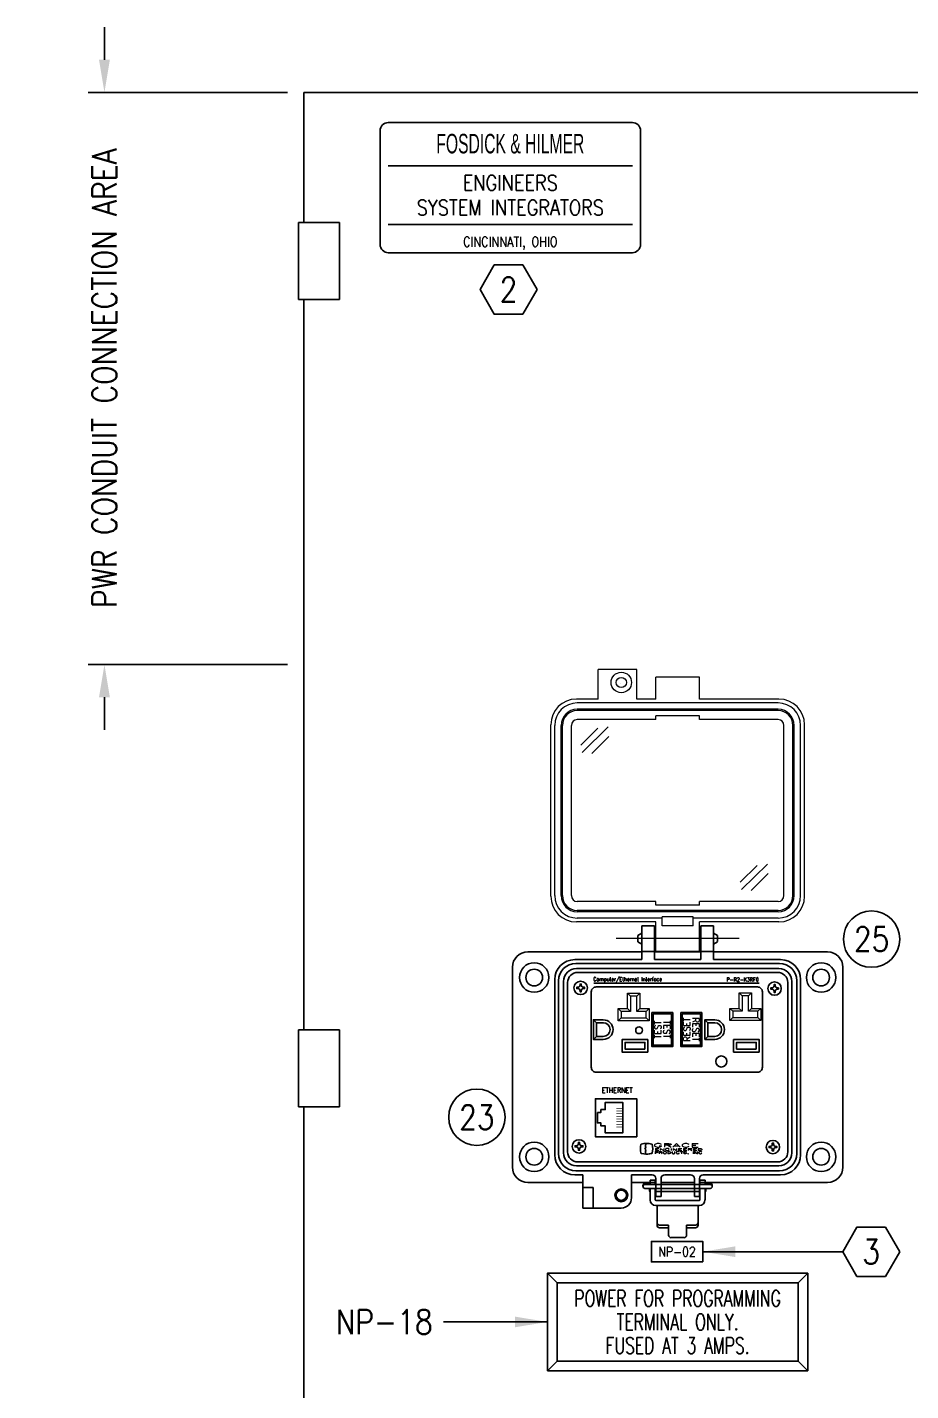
# Model space of a CAD drawing. Header units: inches. Extents: x -4 to 280, y -9 to 35.
# Drawn here: x -4.25 to 9.33, y 10.05 to 31 of the extents above; entities that cross this region are included whole.
import ezdxf
from ezdxf.enums import TextEntityAlignment as Align

# ---------------------------------------------------------------- set-up
doc = ezdxf.new("R2010")
doc.units = ezdxf.units.IN
doc.header["$LTSCALE"] = 0.5
doc.header["$MEASUREMENT"] = 0
doc.linetypes.add('SLDSECTION0', pattern=[10.16, 6.35, -1.27, 1.27, -1.27])
doc.layers.get('Defpoints').update_dxf_attribs({"color": 252})
for name, color, linetype in [('0 @ 4', 7, 'Continuous'), ('E-POWR-IDEN', 11, 'Continuous'), ('MODEL', 7, 'Continuous'), ('PITEM', 20, 'Continuous')]:
    doc.layers.add(name, color=color, linetype=linetype)
for name, color, linetype, lineweight in [('1尺寸线', 5, 'Continuous', 15), ('G-Anno-Std-Note', 151, 'Continuous', 25), ('G-Anno-Std-Note @ 4', 151, 'Continuous', 25), ('图层2', 1, 'SLDSECTION0', 9), ('粗实线', 7, 'Continuous', 30)]:
    doc.layers.add(name, color=color, linetype=linetype, lineweight=lineweight)
doc.styles.add('BASE-TXT1', font='romans.shx', dxfattribs={"width": 0.9})
doc.styles.add('BASE-TXT2', font='romand.shx')
doc.styles.add('BOLD', font='bgothl.ttf', dxfattribs={"width": 0.85, "height": 0.375})
doc.styles.add('Note', font='romans.shx', dxfattribs={"width": 0.75})
doc.styles.add('RomanS', font='romans.shx', dxfattribs={"width": 0.85})
doc.dimstyles.new('FH_Arrow_Leader', dxfattribs={"dimscale": 96, "dimtxt": 0.09375, "dimasz": 0.125, "dimexe": 0.0625, "dimexo": 0.0625, "dimgap": 0.09, "dimtad": 0, "dimtih": 1, "dimtoh": 1, "dimdec": 4, "dimzin": 0, "dimdsep": 46, "dimlunit": 4, "dimtxsty": 'RomanS', "dimcen": 0.09, "dimadec": 0, "dimazin": 0, "dimtfac": 1, "dimtdec": 4, "dimtofl": 0, "dimtmove": 0, "dimatfit": 3, "dimfxl": 1, "dimtolj": 1, "dimtzin": 0, "dimarcsym": 0})

# ---------------------------------------------------------------- blocks, each defined once
blk = doc.blocks.new('FHPLATE')
at = {"lineweight": -2}
for p, q in [((574.914, -355.215), (578.664, -355.215)), ((574.914, -356.116), (578.664, -356.116))]:
    blk.add_line(p, q, dxfattribs=at)
blk.add_lwpolyline([(574.914, -356.551), (578.664, -356.551, 0.414214), (578.789, -356.426), (578.789, -354.676, 0.414214), (578.664, -354.551), (574.914, -354.551, 0.414214), (574.789, -354.676), (574.789, -356.426, 0.414214)], format="xyb", close=True, dxfattribs=at)
for s, height, style, width, p in [('FOSDICK & HILMER', 0.3, 'BOLD', 0.6, (576.789, -355.025)), ('ENGINEERS', 0.2344, 'RomanS', 0.85, (576.789, -355.595)), ('SYSTEM INTEGRATORS', 0.23438, 'RomanS', 0.85, (576.789, -355.975)), ('CINCINNATI, OHIO', 0.15, 'RomanS', 0.85, (576.789, -356.459))]:
    blk.add_text(s, height=height, dxfattribs=dict(at, style=style, width=width)).set_placement(p, align=Align.CENTER)
blk = doc.blocks.new('*D224')
at = {"color": 0, "lineweight": -2, "transparency": 16777216}
for p, q in [((-3.062, 30.5), (-3.062, 31)), ((-0.25, 30), (-3.312, 30)), ((-0.25, 21.206), (-3.312, 21.206)), ((-3.062, 20.706), (-3.062, 20.206))]:
    blk.add_line(p, q, dxfattribs=at)
at = {"color": 0, "transparency": 16777216}
for points in [[(-3.145, 30.5), (-2.978, 30.5), (-3.062, 30)], [(-3.145, 20.706), (-2.978, 20.706), (-3.062, 21.206)]]:
    blk.add_solid(points, dxfattribs=at)
at = {"layer": 'Defpoints', "color": 0, "transparency": 16777216}
for p in [(0, 30), (-3.062, 21.206), (0, 21.206)]:
    blk.add_point(p, dxfattribs=at)
at = {"color": 0, "transparency": 16777216, "insert": (-3.062, 25.607), "char_height": 0.375, "attachment_point": 5, "rotation": 90, "style": 'RomanS'}
blk.add_mtext('\\A1;PWR CONDUIT CONNECTION AREA', dxfattribs=at)
blk = doc.blocks.new('A$C15D37D93')
blk.add_lwpolyline([(0.061, 0.094), (0.044, 0.094), (0.044, 0.113), (0.061, 0.113, 0.414214), (0.094, 0.146), (0.094, 0.163), (0.113, 0.163), (0.113, 0.146, 0.414214), (0.146, 0.113), (0.163, 0.113), (0.163, 0.094), (0.146, 0.094, 0.414214), (0.113, 0.061), (0.113, 0.044), (0.094, 0.044), (0.094, 0.061, 0.414214)], format="xyb", close=True)
blk.add_circle((0.103, 0.103), 0.103)
blk = doc.blocks.new('A$C0DB46194')
blk.add_blockref('A$C15D37D93', (0, 0))
blk = doc.blocks.new('A$C08201885')
for name, p in [('A$C15D37D93', (0.026, 2.436)), ('A$C0DB46194', (0, 0))]:
    blk.add_blockref(name, p)
blk = doc.blocks.new('A$C188F6D9C')
for p, q in [((0, 0.127), (0.26, 0.386)), ((0.023, 0.014), (0.419, 0.406)), ((0.171, 0), (0.431, 0.26))]:
    blk.add_line(p, q)
blk = doc.blocks.new('A$C60DB444B')
blk.add_blockref('A$C188F6D9C', (0, 0))
blk = doc.blocks.new('A$C53D7229D')
blk.add_blockref('A$C60DB444B', (0, 0))
blk = doc.blocks.new('A$C0B4924B4')
at = {"color": 7, "linetype": 'Continuous'}
for p, q in [((-117.38, 44.51), (-106.78, 44.51)), ((-117.38, 44.51), (-116.38, 43.51)), ((-117.38, 40.31), (-117.38, 44.51)), ((-107.78, 43.51), (-116.38, 43.51)), ((-116.38, 43.51), (-116.38, 41.31)), ((-107.78, 43.51), (-106.78, 44.51)), ((-107.78, 41.31), (-107.78, 43.51)), ((-106.78, 44.51), (-106.78, 40.31)), ((-117.38, 40.31), (-116.38, 41.31)), ((-114.17, 40.31), (-117.38, 40.31)), ((-116.38, 41.31), (-113.17, 41.31)), ((-114.17, 35), (-114.17, 40.31)), ((-113.17, 41.31), (-113.17, 36)), ((-110.97, 36), (-110.97, 41.31)), ((-110.97, 41.31), (-107.78, 41.31)), ((-109.97, 40.31), (-109.97, 35)), ((-106.78, 40.31), (-109.97, 40.31)), ((-107.78, 41.31), (-106.78, 40.31)), ((-113.17, 36), (-114.17, 35)), ((-109.97, 35), (-114.17, 35)), ((-113.17, 36), (-110.97, 36)), ((-110.97, 36), (-109.97, 35))]:
    blk.add_line(p, q, dxfattribs=at)
at = {"color": 7}
for p, q in [((-114.17, 40.31), (-113.17, 41.31)), ((-110.97, 41.31), (-109.97, 40.31))]:
    blk.add_line(p, q, dxfattribs=at)
blk = doc.blocks.new('ProgrmgPort_Graceport-R2-K3RF0-(OPEN LID)')
at = {"color": 7, "linetype": 'Continuous'}
for p, q in [((-0.551, 3.944), (-0.354, 3.944)), ((-0.551, 3.747), (-0.551, 3.944)), ((-0.354, 3.944), (-0.354, 3.747)), ((0.354, 3.944), (0.551, 3.944)), ((0.354, 3.747), (0.354, 3.944)), ((0.551, 3.944), (0.551, 3.747)), ((-0.551, 3.55), (-0.551, 3.747)), ((-0.354, 3.747), (-0.354, 3.55)), ((0.354, 3.55), (0.354, 3.747)), ((0.551, 3.747), (0.551, 3.55)), ((-0.551, 3.542), (-2.303, 3.542)), ((-0.551, 3.424), (-1.582, 3.424)), ((1.563, 3.365), (-1.563, 3.365)), ((-0.354, 3.55), (-0.551, 3.55)), ((-0.551, 3.472), (-0.551, 3.55)), ((-0.551, 3.472), (-0.551, 3.424)), ((-0.354, 3.55), (-0.354, 3.472)), ((0.354, 3.542), (-0.354, 3.542)), ((-0.354, 3.472), (-0.354, 3.424)), ((0.354, 3.424), (-0.354, 3.424)), ((0.551, 3.55), (0.354, 3.55)), ((0.354, 3.472), (0.354, 3.55)), ((0.354, 3.472), (0.354, 3.424)), ((0.551, 3.55), (0.551, 3.472)), ((2.303, 3.542), (0.551, 3.542)), ((0.551, 3.472), (0.551, 3.424)), ((1.582, 3.424), (0.551, 3.424)), ((-2.539, 3.306), (-2.539, 0.236)), ((1.555, 3.287), (-1.555, 3.287)), ((1.535, 3.228), (-1.535, 3.228)), ((2.539, 0.236), (2.539, 3.306)), ((-1.889, 3.117), (-1.889, 0.425)), ((-1.83, 3.098), (-1.83, 0.445)), ((-1.752, 3.09), (-1.752, 0.453)), ((-1.692, 3.07), (-1.692, 0.472)), ((1.692, 0.472), (1.692, 3.07)), ((1.752, 0.453), (1.752, 3.09)), ((1.83, 0.445), (1.83, 3.098)), ((1.889, 0.425), (1.889, 3.117)), ((-1.555, 0.256), (1.555, 0.256)), ((-1.535, 0.315), (1.535, 0.315)), ((-2.303, 0), (-1.456, 0)), ((-1.582, 0.118), (-1.456, 0.118)), ((-1.563, 0.177), (1.563, 0.177)), ((-1.456, -0.079), (-1.456, 0.118)), ((-0.708, -0.236), (-0.708, 0.118)), ((-0.708, 0.118), (-0.394, 0.118)), ((-0.708, 0), (-0.335, 0)), ((-0.335, -0.079), (-0.335, 0.059)), ((-0.256, -0.079), (-0.256, 0.059)), ((-0.256, 0), (0.256, 0)), ((-0.197, 0.118), (0.197, 0.118)), ((0.256, -0.079), (0.256, 0.059)), ((0.335, -0.079), (0.335, 0.059)), ((0.335, 0), (2.303, 0)), ((0.394, 0.118), (1.582, 0.118)), ((-1.456, -0.236), (-1.456, -0.079)), ((-1.456, -0.079), (-1.299, -0.079)), ((-1.299, -0.079), (-1.299, -0.236)), ((-0.335, -0.216), (-0.335, -0.079)), ((-0.256, -0.079), (-0.256, -0.216)), ((0.256, -0.216), (0.256, -0.079)), ((0.335, -0.079), (0.335, -0.216)), ((-1.456, -0.394), (-1.456, -0.236)), ((-1.299, -0.394), (-1.456, -0.394)), ((-1.299, -0.236), (-1.299, -0.394)), ((-0.866, -0.394), (-1.299, -0.394))]:
    blk.add_line(p, q, dxfattribs=at)
for p, q in [((-1.249, 2.454), (-1.294, 2.499)), ((0.463, 2.454), (0.418, 2.499)), ((-1.249, 2.244), (-1.294, 2.199)), ((0.463, 2.244), (0.418, 2.199))]:
    blk.add_line(p, q)
for points in [[(-1.253, 3.004), (1.227, 3.004, -0.414214), (1.302, 2.929), (1.302, 1.769, -0.414214), (1.227, 1.694), (-1.253, 1.694, -0.414214), (-1.328, 1.769), (-1.328, 2.929, -0.414214)], [(-1.143, 2.199), (-1.294, 2.199), (-1.294, 2.499), (-1.143, 2.499, -1)], [(-1.143, 2.244), (-1.249, 2.244), (-1.249, 2.454), (-1.143, 2.454, -1)], [(0.569, 2.199), (0.418, 2.199), (0.418, 2.499), (0.569, 2.499, -1)], [(0.569, 2.244), (0.463, 2.244), (0.463, 2.454), (0.569, 2.454, -1)]]:
    blk.add_lwpolyline(points, format="xyb", close=True)
at = {"linetype": 'Continuous'}
for points in [[(-1.286, 3.064), (1.251, 3.064)], [(-0.629, 0.702), (-0.629, 1.287), (-1.264, 1.287), (-1.264, 0.702), (-0.629, 0.702)], [(-0.397, 0.447), (-0.392, 0.453), (-0.386, 0.485), (-0.384, 0.518), (-0.386, 0.55), (-0.392, 0.582), (-0.397, 0.589), (-0.437, 0.598), (-0.478, 0.601), (-0.519, 0.598), (-0.559, 0.589), (-0.565, 0.583), (-0.571, 0.55), (-0.573, 0.518), (-0.571, 0.485), (-0.565, 0.453), (-0.559, 0.447), (-0.519, 0.438), (-0.478, 0.434), (-0.437, 0.438), (-0.397, 0.447), (-0.397, 0.447)], [(-0.397, 0.447), (-0.392, 0.453), (-0.386, 0.485), (-0.384, 0.518), (-0.386, 0.55), (-0.392, 0.582), (-0.397, 0.589), (-0.437, 0.598), (-0.478, 0.601), (-0.519, 0.598), (-0.559, 0.589), (-0.565, 0.583), (-0.571, 0.55), (-0.573, 0.518), (-0.571, 0.485), (-0.565, 0.453), (-0.559, 0.447), (-0.519, 0.438), (-0.478, 0.434), (-0.437, 0.438), (-0.397, 0.447), (-0.397, 0.447)], [(-0.489, 0.436), (-0.49, 0.439), (-0.491, 0.441), (-0.491, 0.443), (-0.491, 0.446), (-0.492, 0.448), (-0.492, 0.451), (-0.493, 0.453), (-0.493, 0.456), (-0.493, 0.459), (-0.493, 0.462), (-0.493, 0.464), (-0.493, 0.467), (-0.493, 0.469), (-0.493, 0.472), (-0.493, 0.474), (-0.492, 0.476), (-0.492, 0.478), (-0.492, 0.479), (-0.491, 0.481), (-0.491, 0.482), (-0.491, 0.483), (-0.491, 0.484), (-0.491, 0.485), (-0.491, 0.486), (-0.491, 0.486), (-0.49, 0.487), (-0.491, 0.488), (-0.491, 0.488), (-0.491, 0.489), (-0.491, 0.49), (-0.491, 0.49), (-0.491, 0.491), (-0.492, 0.492), (-0.492, 0.493), (-0.493, 0.493), (-0.494, 0.494), (-0.494, 0.494), (-0.495, 0.495), (-0.495, 0.496), (-0.495, 0.496), (-0.496, 0.497), (-0.496, 0.497), (-0.496, 0.498), (-0.496, 0.498), (-0.496, 0.498), (-0.496, 0.498), (-0.495, 0.498), (-0.495, 0.498), (-0.495, 0.499), (-0.494, 0.499), (-0.494, 0.499), (-0.493, 0.499), (-0.493, 0.5), (-0.492, 0.5), (-0.491, 0.5), (-0.491, 0.5), (-0.491, 0.501), (-0.491, 0.501), (-0.491, 0.501), (-0.491, 0.501), (-0.491, 0.501), (-0.491, 0.501), (-0.491, 0.502), (-0.491, 0.502), (-0.492, 0.502), (-0.492, 0.502), (-0.493, 0.502), (-0.494, 0.502), (-0.494, 0.502), (-0.495, 0.502), (-0.495, 0.502), (-0.495, 0.502), (-0.496, 0.503), (-0.496, 0.503), (-0.496, 0.503), (-0.496, 0.503), (-0.496, 0.504), (-0.496, 0.504), (-0.496, 0.505), (-0.496, 0.506), (-0.495, 0.506), (-0.495, 0.508), (-0.495, 0.509), (-0.494, 0.51), (-0.494, 0.511), (-0.494, 0.512), (-0.493, 0.514), (-0.493, 0.514), (-0.492, 0.515), (-0.492, 0.516), (-0.492, 0.517), (-0.492, 0.517), (-0.492, 0.517), (-0.492, 0.518), (-0.492, 0.518), (-0.492, 0.518), (-0.492, 0.518), (-0.492, 0.518), (-0.492, 0.518), (-0.492, 0.519), (-0.493, 0.519), (-0.493, 0.519), (-0.494, 0.519), (-0.495, 0.519), (-0.495, 0.52), (-0.496, 0.52), (-0.497, 0.52), (-0.498, 0.521), (-0.499, 0.521), (-0.5, 0.521), (-0.501, 0.522), (-0.502, 0.522), (-0.502, 0.522), (-0.503, 0.523), (-0.503, 0.523), (-0.503, 0.524), (-0.503, 0.524), (-0.503, 0.525), (-0.502, 0.526), (-0.501, 0.527), (-0.5, 0.528), (-0.499, 0.529), (-0.498, 0.53), (-0.497, 0.532), (-0.495, 0.533), (-0.494, 0.534), (-0.493, 0.536), (-0.492, 0.537), (-0.491, 0.538), (-0.491, 0.539), (-0.491, 0.54), (-0.49, 0.54), (-0.49, 0.541), (-0.49, 0.542), (-0.49, 0.542), (-0.49, 0.542), (-0.49, 0.543), (-0.49, 0.543), (-0.49, 0.543), (-0.49, 0.544), (-0.491, 0.544), (-0.491, 0.545), (-0.491, 0.545), (-0.491, 0.545), (-0.491, 0.546), (-0.492, 0.546), (-0.492, 0.546), (-0.493, 0.546), (-0.493, 0.546), (-0.494, 0.547), (-0.494, 0.547), (-0.494, 0.547), (-0.495, 0.548), (-0.495, 0.548), (-0.495, 0.549), (-0.495, 0.549), (-0.495, 0.55), (-0.495, 0.551), (-0.495, 0.552), (-0.495, 0.554), (-0.495, 0.556), (-0.495, 0.559), (-0.494, 0.562), (-0.493, 0.566), (-0.492, 0.572), (-0.491, 0.579), (-0.488, 0.588), (-0.485, 0.6), (-0.459, 0.6), (-0.423, 0.596), (-0.394, 0.586), (-0.385, 0.551), (-0.384, 0.517), (-0.385, 0.483), (-0.393, 0.451), (-0.407, 0.444), (-0.43, 0.439), (-0.459, 0.435), (-0.489, 0.436)], [(-0.489, 0.436), (-0.49, 0.439), (-0.491, 0.441), (-0.491, 0.443), (-0.491, 0.446), (-0.492, 0.448), (-0.492, 0.451), (-0.493, 0.453), (-0.493, 0.456), (-0.493, 0.459), (-0.493, 0.462), (-0.493, 0.464), (-0.493, 0.467), (-0.493, 0.469), (-0.493, 0.472), (-0.493, 0.474), (-0.492, 0.476), (-0.492, 0.478), (-0.492, 0.479), (-0.491, 0.481), (-0.491, 0.482), (-0.491, 0.483), (-0.491, 0.484), (-0.491, 0.485), (-0.491, 0.486), (-0.491, 0.486), (-0.49, 0.487), (-0.491, 0.488), (-0.491, 0.488), (-0.491, 0.489), (-0.491, 0.49), (-0.491, 0.49), (-0.491, 0.491), (-0.492, 0.492), (-0.492, 0.493), (-0.493, 0.493), (-0.494, 0.494), (-0.494, 0.494), (-0.495, 0.495), (-0.495, 0.496), (-0.495, 0.496), (-0.496, 0.497), (-0.496, 0.497), (-0.496, 0.498), (-0.496, 0.498), (-0.496, 0.498), (-0.496, 0.498), (-0.495, 0.498), (-0.495, 0.498), (-0.495, 0.499), (-0.494, 0.499), (-0.494, 0.499), (-0.493, 0.499), (-0.493, 0.5), (-0.492, 0.5), (-0.491, 0.5), (-0.491, 0.5), (-0.491, 0.501), (-0.491, 0.501), (-0.491, 0.501), (-0.491, 0.501), (-0.491, 0.501), (-0.491, 0.501), (-0.491, 0.502), (-0.491, 0.502), (-0.492, 0.502), (-0.492, 0.502), (-0.493, 0.502), (-0.494, 0.502), (-0.494, 0.502), (-0.495, 0.502), (-0.495, 0.502), (-0.495, 0.502), (-0.496, 0.503), (-0.496, 0.503), (-0.496, 0.503), (-0.496, 0.503), (-0.496, 0.504), (-0.496, 0.504), (-0.496, 0.505), (-0.496, 0.506), (-0.495, 0.506), (-0.495, 0.508), (-0.495, 0.509), (-0.494, 0.51), (-0.494, 0.511), (-0.494, 0.512), (-0.493, 0.514), (-0.493, 0.514), (-0.492, 0.515), (-0.492, 0.516), (-0.492, 0.517), (-0.492, 0.517), (-0.492, 0.517), (-0.492, 0.518), (-0.492, 0.518), (-0.492, 0.518), (-0.492, 0.518), (-0.492, 0.518), (-0.492, 0.518), (-0.492, 0.519), (-0.493, 0.519), (-0.493, 0.519), (-0.494, 0.519), (-0.495, 0.519), (-0.495, 0.52), (-0.496, 0.52), (-0.497, 0.52), (-0.498, 0.521), (-0.499, 0.521), (-0.5, 0.521), (-0.501, 0.522), (-0.502, 0.522), (-0.502, 0.522), (-0.503, 0.523), (-0.503, 0.523), (-0.503, 0.524), (-0.503, 0.524), (-0.503, 0.525), (-0.502, 0.526), (-0.501, 0.527), (-0.5, 0.528), (-0.499, 0.529), (-0.498, 0.53), (-0.497, 0.532), (-0.495, 0.533), (-0.494, 0.534), (-0.493, 0.536), (-0.492, 0.537), (-0.491, 0.538), (-0.491, 0.539), (-0.491, 0.54), (-0.49, 0.54), (-0.49, 0.541), (-0.49, 0.542), (-0.49, 0.542), (-0.49, 0.542), (-0.49, 0.543), (-0.49, 0.543), (-0.49, 0.543), (-0.49, 0.544), (-0.491, 0.544), (-0.491, 0.545), (-0.491, 0.545), (-0.491, 0.545), (-0.491, 0.546), (-0.492, 0.546), (-0.492, 0.546), (-0.493, 0.546), (-0.493, 0.546), (-0.494, 0.547), (-0.494, 0.547), (-0.494, 0.547), (-0.495, 0.548), (-0.495, 0.548), (-0.495, 0.549), (-0.495, 0.549), (-0.495, 0.55), (-0.495, 0.551), (-0.495, 0.552), (-0.495, 0.554), (-0.495, 0.556), (-0.495, 0.559), (-0.494, 0.562), (-0.493, 0.566), (-0.492, 0.572), (-0.491, 0.579), (-0.488, 0.588), (-0.485, 0.6), (-0.459, 0.6), (-0.423, 0.596), (-0.394, 0.586), (-0.385, 0.551), (-0.384, 0.517), (-0.385, 0.483), (-0.393, 0.451), (-0.407, 0.444), (-0.43, 0.439), (-0.459, 0.435), (-0.489, 0.436)]]:
    blk.add_lwpolyline(points, dxfattribs=at)
for points in [[(-0.395, 2.609), (-0.395, 2.089), (-0.075, 2.089), (-0.075, 2.609)], [(-0.375, 2.589), (-0.375, 2.109), (-0.095, 2.109), (-0.095, 2.589)], [(0.05, 2.609), (0.05, 2.089), (0.37, 2.089), (0.37, 2.609)], [(0.07, 2.589), (0.07, 2.109), (0.35, 2.109), (0.35, 2.589)], [(-0.459, 2.004), (-0.459, 2.196), (-0.853, 2.196), (-0.853, 2.004)], [(-0.504, 2.049), (-0.504, 2.151), (-0.808, 2.151), (-0.808, 2.049)], [(1.253, 2.004), (1.253, 2.196), (0.859, 2.196), (0.859, 2.004)], [(1.208, 2.049), (1.208, 2.151), (0.904, 2.151), (0.904, 2.049)], [(-1.233, 1.075), (-1.179, 1.075), (-1.179, 1.12), (-1.113, 1.12), (-1.113, 1.23), (-0.843, 1.23), (-0.843, 0.76), (-1.113, 0.76), (-1.113, 0.87), (-1.179, 0.87), (-1.179, 0.915), (-1.233, 0.915)]]:
    blk.add_lwpolyline(points, close=True)
at = {"const_width": 0.01}
for points in [[(-0.843, 1.136), (-0.942, 1.136)], [(-0.843, 1.096), (-0.942, 1.096)], [(-0.843, 1.055), (-0.942, 1.055)], [(-0.843, 1.015), (-0.942, 1.015)], [(-0.843, 0.975), (-0.942, 0.975)], [(-0.843, 0.934), (-0.942, 0.934)], [(-0.843, 0.894), (-0.942, 0.894)], [(-0.843, 0.853), (-0.942, 0.853)]]:
    blk.add_lwpolyline(points, dxfattribs=at)
at = {"color": 7, "linetype": 'Continuous'}
for centre, radius in [((-2.204, 3.149), 0.226), ((2.204, 3.149), 0.226), ((-2.204, 3.149), 0.128), ((2.204, 3.149), 0.128), ((-0.594, 2.338), 0.0514), ((0.67, 1.859), 0.0857), ((-2.204, 0.394), 0.226), ((-2.204, 0.394), 0.128), ((2.204, 0.394), 0.226), ((2.204, 0.394), 0.128), ((-0.866, -0.197), 0.0984), ((-0.866, -0.197), 0.0787)]:
    blk.add_circle(centre, radius, dxfattribs=at)
for centre, radius, start, end in [((-2.303, 3.306), 0.236, 90, 180), ((-1.582, 3.117), 0.307, 90, 180), ((-1.563, 3.098), 0.268, 90, 180), ((1.563, 3.098), 0.268, 0, 90), ((1.582, 3.117), 0.307, 0, 90), ((2.303, 3.306), 0.236, 0, 90), ((-1.555, 3.09), 0.197, 90, 180), ((-1.535, 3.07), 0.157, 90, 180), ((1.535, 3.07), 0.157, 0, 90), ((1.555, 3.09), 0.197, 0, 90), ((-1.582, 0.425), 0.307, 180, 270), ((-1.563, 0.445), 0.268, 180, 270), ((-1.555, 0.453), 0.197, 180, 270), ((-1.535, 0.472), 0.157, 180, 270), ((1.535, 0.472), 0.157, 270, 0), ((1.555, 0.453), 0.197, 270, 0), ((1.563, 0.445), 0.268, 270, 0), ((1.582, 0.425), 0.307, 270, 0), ((-2.303, 0.236), 0.236, 180, 270), ((2.303, 0.236), 0.236, 270, 0), ((-0.394, 0.059), 0.059, 0, 90), ((-0.197, 0.059), 0.059, 90, 180), ((0.197, 0.059), 0.059, 0, 90), ((0.394, 0.059), 0.059, 90, 180), ((-0.866, -0.236), 0.157, 270, 0)]:
    blk.add_arc(centre, radius, start, end, dxfattribs=at)
at = {"layer": '图层2'}
blk.add_line((0.945, 3.747), (-0.945, 3.747), dxfattribs=at)
at = {"layer": '粗实线', "lineweight": 18}
for p, q in [((-0.63, 7.88), (-1.22, 7.88)), ((-1.22, 7.427), (-1.22, 7.88)), ((-0.63, 7.427), (-0.63, 7.88)), ((-0.335, 7.427), (-0.335, 7.762)), ((0.335, 7.762), (-0.335, 7.762)), ((0.335, 7.427), (0.335, 7.762)), ((-0.875, 7.663), (-0.875, 7.663)), ((-1.22, 7.427), (-1.555, 7.427)), ((1.543, 7.368), (-1.543, 7.368)), ((-0.335, 7.427), (-0.63, 7.427)), ((1.555, 7.427), (0.335, 7.427)), ((1.543, 7.27), (-1.543, 7.27)), ((1.543, 7.25), (-1.543, 7.25)), ((0.335, 7.171), (-0.335, 7.171)), ((-0.335, 7.112), (-0.335, 7.171)), ((0.335, 7.112), (0.335, 7.171)), ((-1.948, 4.397), (-1.948, 7.034)), ((-1.889, 4.408), (-1.889, 7.022)), ((-1.791, 4.408), (-1.791, 7.022)), ((-1.771, 4.408), (-1.771, 7.022)), ((-1.633, 4.408), (-1.633, 7.022)), ((-0.335, 7.112), (-1.543, 7.112)), ((1.543, 7.112), (0.335, 7.112)), ((1.633, 4.408), (1.633, 7.022)), ((1.771, 4.408), (1.771, 7.022)), ((1.791, 4.408), (1.791, 7.022)), ((1.889, 4.408), (1.889, 7.022)), ((1.948, 4.397), (1.948, 7.034)), ((-0.335, 4.318), (-1.543, 4.318)), ((-0.335, 4.259), (-0.335, 4.318)), ((0.335, 4.259), (-0.335, 4.259)), ((1.543, 4.318), (0.335, 4.318)), ((0.335, 4.259), (0.335, 4.318)), ((-0.335, 4.003), (-1.555, 4.003)), ((1.543, 4.18), (-1.543, 4.18)), ((1.543, 4.16), (-1.543, 4.16)), ((-0.236, 4.062), (-1.543, 4.062)), ((-0.335, 3.55), (-0.335, 4.003)), ((0.236, 4.082), (-0.236, 4.082)), ((-0.236, 3.944), (-0.236, 4.082)), ((0.236, 3.944), (0.236, 4.082)), ((1.543, 4.062), (0.236, 4.062)), ((1.555, 4.003), (0.335, 4.003)), ((0.335, 3.55), (0.335, 4.003)), ((0.236, 3.944), (-0.236, 3.944)), ((0.335, 3.55), (-0.335, 3.55))]:
    blk.add_line(p, q, dxfattribs=at)
at = {"layer": '粗实线'}
for p, q in [((-0.551, 3.832), (-0.61, 3.794)), ((-0.61, 3.794), (-0.61, 3.699)), ((-0.354, 3.835), (-0.335, 3.835)), ((0.335, 3.835), (0.354, 3.835)), ((0.551, 3.832), (0.61, 3.794)), ((0.61, 3.794), (0.61, 3.702)), ((-0.61, 3.699), (-0.551, 3.66)), ((-0.354, 3.658), (-0.335, 3.658)), ((0.335, 3.658), (0.354, 3.658)), ((0.61, 3.699), (0.551, 3.66)), ((-0.533, -0.044), (-0.533, -0.061)), ((-0.503, -0.014), (-0.422, -0.014)), ((0.501, -0.032), (-0.503, -0.032)), ((0.501, -0.091), (-0.503, -0.091)), ((-0.434, -0.032), (-0.43, -0.021)), ((-0.434, -0.091), (-0.434, -0.128)), ((-0.434, -0.128), (-0.434, -0.091)), ((-0.434, -0.128), (-0.43, -0.141)), ((-0.43, -0.021), (-0.43, -0.032)), ((-0.43, -0.021), (-0.422, -0.021)), ((-0.43, -0.091), (-0.43, -0.141)), ((-0.43, -0.141), (-0.422, -0.141)), ((-0.344, -0.141), (-0.336, -0.141)), ((0.333, -0.141), (0.341, -0.141)), ((0.42, -0.014), (0.501, -0.014)), ((0.42, -0.021), (0.428, -0.021)), ((0.428, -0.141), (0.42, -0.141)), ((0.431, -0.032), (0.428, -0.021)), ((0.428, -0.021), (0.428, -0.032)), ((0.428, -0.091), (0.428, -0.141)), ((0.432, -0.128), (0.428, -0.141)), ((0.432, -0.091), (0.432, -0.128)), ((0.53, -0.061), (0.53, -0.044)), ((-0.316, -0.657), (-0.316, -0.617)), ((-0.139, -0.657), (-0.277, -0.657)), ((-0.139, -0.696), (-0.277, -0.696)), ((-0.139, -0.809), (-0.139, -0.657)), ((0.137, -0.809), (0.137, -0.657)), ((0.274, -0.657), (0.137, -0.657)), ((0.274, -0.696), (0.137, -0.696)), ((0.097, -0.848), (-0.1, -0.848))]:
    blk.add_line(p, q, dxfattribs=at)
at = {"layer": '粗实线', "color": 7, "linetype": 'Continuous'}
for p, q in [((-0.344, 0.037), (-0.422, 0.037)), ((-0.422, 0.037), (-0.422, -0.032)), ((-0.344, 0.037), (-0.344, -0.032)), ((0.341, 0.037), (0.42, 0.037)), ((0.341, -0.032), (0.341, 0.037)), ((0.42, -0.032), (0.42, 0.037)), ((-0.422, -0.091), (-0.422, -0.267)), ((-0.344, -0.091), (-0.344, -0.267)), ((-0.336, -0.14), (-0.336, -0.091)), ((0.333, -0.14), (-0.336, -0.14)), ((0.333, -0.14), (0.333, -0.091)), ((0.341, -0.267), (0.341, -0.091)), ((0.42, -0.267), (0.42, -0.091)), ((-0.336, -0.275), (0.333, -0.275)), ((-0.336, -0.353), (0.333, -0.353)), ((-0.256, -0.216), (-0.335, -0.216)), ((-0.316, -0.376), (-0.316, -0.353)), ((-0.316, -0.617), (-0.316, -0.376)), ((0.335, -0.216), (0.256, -0.216)), ((0.314, -0.353), (0.314, -0.376)), ((0.314, -0.376), (0.314, -0.657))]:
    blk.add_line(p, q, dxfattribs=at)
at = {"layer": '粗实线', "lineweight": 18}
for radius in [0.157, 0.0787]:
    blk.add_circle((-0.866, 7.683), radius, dxfattribs=at)
for centre, radius, start, end in [((-1.555, 7.034), 0.394, 90, 180), ((-1.543, 7.022), 0.346, 90, 180), ((1.543, 7.022), 0.346, 0, 90), ((1.555, 7.034), 0.394, 0, 90), ((-1.543, 7.022), 0.248, 90, 180), ((-1.543, 7.022), 0.228, 90, 180), ((1.543, 7.022), 0.248, 0, 90), ((1.543, 7.022), 0.228, 0, 90), ((-1.543, 7.022), 0.0905, 90, 180), ((1.543, 7.022), 0.0905, 0, 90), ((-1.543, 4.408), 0.346, 180, 270), ((-1.543, 4.408), 0.248, 180, 270), ((-1.543, 4.408), 0.228, 180, 270), ((-1.543, 4.408), 0.0905, 180, 270), ((1.543, 4.408), 0.346, 270, 0), ((1.543, 4.408), 0.248, 270, 0), ((1.543, 4.408), 0.228, 270, 0), ((1.543, 4.408), 0.0905, 270, 0), ((-1.555, 4.397), 0.394, 180, 270), ((1.555, 4.397), 0.394, 270, 0)]:
    blk.add_arc(centre, radius, start, end, dxfattribs=at)
at = {"layer": '粗实线'}
for centre, radius, start, end in [((-0.503, -0.044), 0.0295, 23.5783, 180), ((-0.503, -0.061), 0.0295, 90, 270), ((0.501, -0.044), 0.0295, 0, 156.4217), ((0.501, -0.061), 0.0295, 270, 90), ((-0.277, -0.617), 0.0394, 180, 270), ((0.274, -0.617), 0.0394, 270, 0), ((-0.277, -0.657), 0.0394, 180, 270), ((-0.1, -0.809), 0.0394, 180, 270), ((0.097, -0.809), 0.0394, 270, 0), ((0.274, -0.657), 0.0394, 270, 0)]:
    blk.add_arc(centre, radius, start, end, dxfattribs=at)
at = {"layer": '粗实线', "color": 7, "linetype": 'Continuous'}
for centre, radius, start, end in [((-0.336, -0.267), 0.0866, 180, 270), ((-0.336, -0.267), 0.00787, 180, 270), ((0.333, -0.267), 0.0866, 270, 0), ((0.333, -0.267), 0.00787, 270, 0)]:
    blk.add_arc(centre, radius, start, end, dxfattribs=at)
for name, p in [('A$C60DB444B', (-1.489, 6.593)), ('A$C53D7229D', (0.96, 4.486)), ('A$C15D37D93', (-1.594, 2.886)), ('A$C08201885', (1.36, 0.441)), ('A$C0DB46194', (-1.619, 0.451))]:
    blk.add_blockref(name, p)
at = {"layer": '1尺寸线', "xscale": 0.0446717849307845, "yscale": 0.0446717849307845, "zscale": 0.0446717849307845, "rotation": 180}
for p in [(-5.684, 4.472), (-3.968, 4.476)]:
    blk.add_blockref('A$C0B4924B4', p, dxfattribs=at)
for s, height, style, width, p in [('Computer/Ethernet Interface', 0.06, 'BASE-TXT1', 0.9, (-1.297, 3.093)), ('GRACE', 0.055, 'BASE-TXT2', 3, (-0.377, 0.543))]:
    blk.add_text(s, height=height, dxfattribs=dict(style=style, width=width)).set_placement(p)
at = {"style": 'BASE-TXT1', "width": 0.9}
blk.add_text('P-R2-K3RF0', height=0.06, dxfattribs=at).set_placement((1.246, 3.149), align=Align.TOP_RIGHT)
for s, rotation, p in [('RESET', 90, (0.141, 2.35)), ('RESET', 270, (0.278, 2.35)), ('TEST', 90, (-0.304, 2.35)), ('TEST', 270, (-0.167, 2.35))]:
    blk.add_text(s, height=0.1, rotation=rotation, dxfattribs=at).set_placement(p, align=Align.MIDDLE_CENTER)
blk.add_text('ETHERNET', height=0.08, dxfattribs=at).set_placement((-0.931, 1.417), align=Align.MIDDLE_CENTER)
at = {"style": 'BASE-TXT2'}
for s, height, width, p, p2 in [('PRODUCTS, INC', 0.03125, 2.034784, (-0.359, 0.442), (0.38, 0.442)), ('ENGINEERED', 0.0312, 2.64798, (-0.358, 0.491), (0.383, 0.491))]:
    blk.add_text(s, height=height, dxfattribs=dict(at, width=width)).set_placement(p, p2, align=Align.FIT)
blk = doc.blocks.new('Anno_Circle')
at = {"color": 0, "linetype": 'ByBlock', "lineweight": -2}
blk.add_circle((0, 0), 1.155, dxfattribs=at)
at = {"color": 0, "linetype": 'ByBlock', "lineweight": -2, "style": 'Note', "width": 0.85}
blk.add_attdef('ID', text='', height=1, dxfattribs=at).set_placement((0, 0), align=Align.MIDDLE)
blk = doc.blocks.new('ADHESIVENAMEPLATE')
blk.add_lwpolyline([(40.804, 6.264), (40.017, 6.264), (40.017, 6.579), (40.804, 6.579)], close=True)
at = {"layer": 'PITEM', "style": 'RomanS', "width": 0.85}
blk.add_attdef('NP_NO', text='', height=0.145, dxfattribs=at).set_placement((40.41, 6.422), align=Align.MIDDLE)
blk = doc.blocks.new('Anno_Hexagon')
at = {"color": 0, "linetype": 'ByBlock', "lineweight": -2}
blk.add_lwpolyline([(1.167, 0), (0.583, 1.01), (-0.583, 1.01), (-1.167, 0), (-0.583, -1.01), (0.583, -1.01)], close=True, dxfattribs=at)
at = {"color": 0, "linetype": 'ByBlock', "lineweight": -2, "style": 'Note', "width": 0.85}
blk.add_attdef('ID', text='', height=1, dxfattribs=at).set_placement((0, 0), align=Align.MIDDLE)

msp = doc.modelspace()

# ---------------------------------------------------------------- linework, layer by layer
for p, q in [((3.74421, 11.85556), (3.89431, 11.70546)), ((3.74421, 11.85556), (3.74421, 10.35653)), ((7.74421, 11.85556), (7.59411, 11.70546)), ((3.89431, 10.50565), (3.74421, 10.35556)), ((7.59411, 10.50565), (7.74421, 10.35556))]:
    msp.add_line(p, q)
for points in [[(3.74421, 10.35556), (7.74421, 10.35556), (7.74421, 11.85556), (3.74421, 11.85556)], [(3.89431, 10.50565), (7.59411, 10.50565), (7.59411, 11.70546), (3.89431, 11.70546)]]:
    msp.add_lwpolyline(points, close=True)
at = {"layer": 'G-Anno-Std-Note'}
for p, q in [((6.13012, 12.18551), (8.28151, 12.18551)), ((3.74421, 11.10605), (2.14925, 11.10621))]:
    msp.add_line(p, q, dxfattribs=at)
at = {"layer": 'MODEL'}
for p, q in [((0, 30), (24, 30)), ((0, 28), (0, 30)), ((0.5512, 28), (-0.0778, 28)), ((-0.0778, 26.81895), (-0.0778, 28)), ((0.5512, 26.81895), (0.5512, 28)), ((0.5512, 26.81895), (-0.0778, 26.81895)), ((0, 15.59275), (0, 26.81895)), ((0.5512, 15.59275), (-0.0778, 15.59275)), ((-0.0778, 14.4117), (-0.0778, 15.59275)), ((0.5512, 14.4117), (0.5512, 15.59275)), ((0.5512, 14.4117), (-0.0778, 14.4117)), ((0, 3.34052), (0, 14.4117))]:
    msp.add_line(p, q, dxfattribs=at)

# ---------------------------------------------------------------- block references
for name, p in [('FHPLATE', (-573.61476, 384.08723)), ('ProgrmgPort_Graceport-R2-K3RF0-(OPEN LID)', (5.74542, 13.24942))]:
    msp.add_blockref(name, p)
msp.add_blockref('ADHESIVENAMEPLATE', (-34.6738, 5.76386)).add_auto_attribs({'NP_NO': 'NP-02'})
at = {"layer": 'G-Anno-Std-Note @ 4', "xscale": 0.375, "yscale": 0.375, "zscale": 0.375}
for name, p, values in [('Anno_Hexagon', (3.14686, 26.97025), {'ID': '2'}), ('Anno_Circle', (8.7251, 16.98899), {'ID': '25'}), ('Anno_Circle', (2.66045, 14.25131), {'ID': '23'}), ('Anno_Hexagon', (8.71901, 12.18551), {'ID': '3'})]:
    msp.add_blockref(name, p, dxfattribs=at).add_auto_attribs(values)

# ---------------------------------------------------------------- texts
at = {"layer": 'E-POWR-IDEN', "style": 'RomanS', "width": 0.7}
for s, p in [('POWER FOR PROGRAMMING', (5.74421, 11.46776)), ('TERMINAL ONLY.', (5.74421, 11.10556)), ('FUSED AT 3 AMPS.', (5.74421, 10.74335))]:
    msp.add_text(s, height=0.25, dxfattribs=at).set_placement(p, align=Align.MIDDLE_CENTER)
at = {"layer": 'G-Anno-Std-Note @ 4', "insert": (1.98209, 11.10638), "char_height": 0.375, "attachment_point": 6, "style": 'RomanS'}
msp.add_mtext('\\A1;NP-18 ', dxfattribs=at)

# ---------------------------------------------------------------- dimensions: what is measured, and where the dimension line sits
at = {"layer": '0 @ 4'}
dim = msp.add_linear_dim(base=(-3.0618, 21.20585), p1=(0, 30), p2=(0, 21.20585), angle=90, text='PWR CONDUIT CONNECTION AREA', dimstyle='FH_Arrow_Leader', override={"dimscale": 4, "dimtix": 0, "dimtofl": 0, "dimtmove": 0, "dimatfit": 3}, dxfattribs=at)
dim.commit()
dim.dimension.update_dxf_attribs({"geometry": '*D224', "text_midpoint": (-3.0618, 25.60741), "dimtype": 160, "text_rotation": 90})

# ---------------------------------------------------------------- leaders
at = {"layer": 'G-Anno-Std-Note @ 4'}
for points in [[(6.13012, 12.18551), (7.20582, 12.18551), (8.28151, 12.18551)], [(3.74421, 11.10605), (2.66851, 11.10605), (2.14925, 11.10621)]]:
    msp.add_leader(points, dimstyle='FH_Arrow_Leader', override={"dimscale": 4}, dxfattribs=at)

doc.saveas('drawing.dxf')
